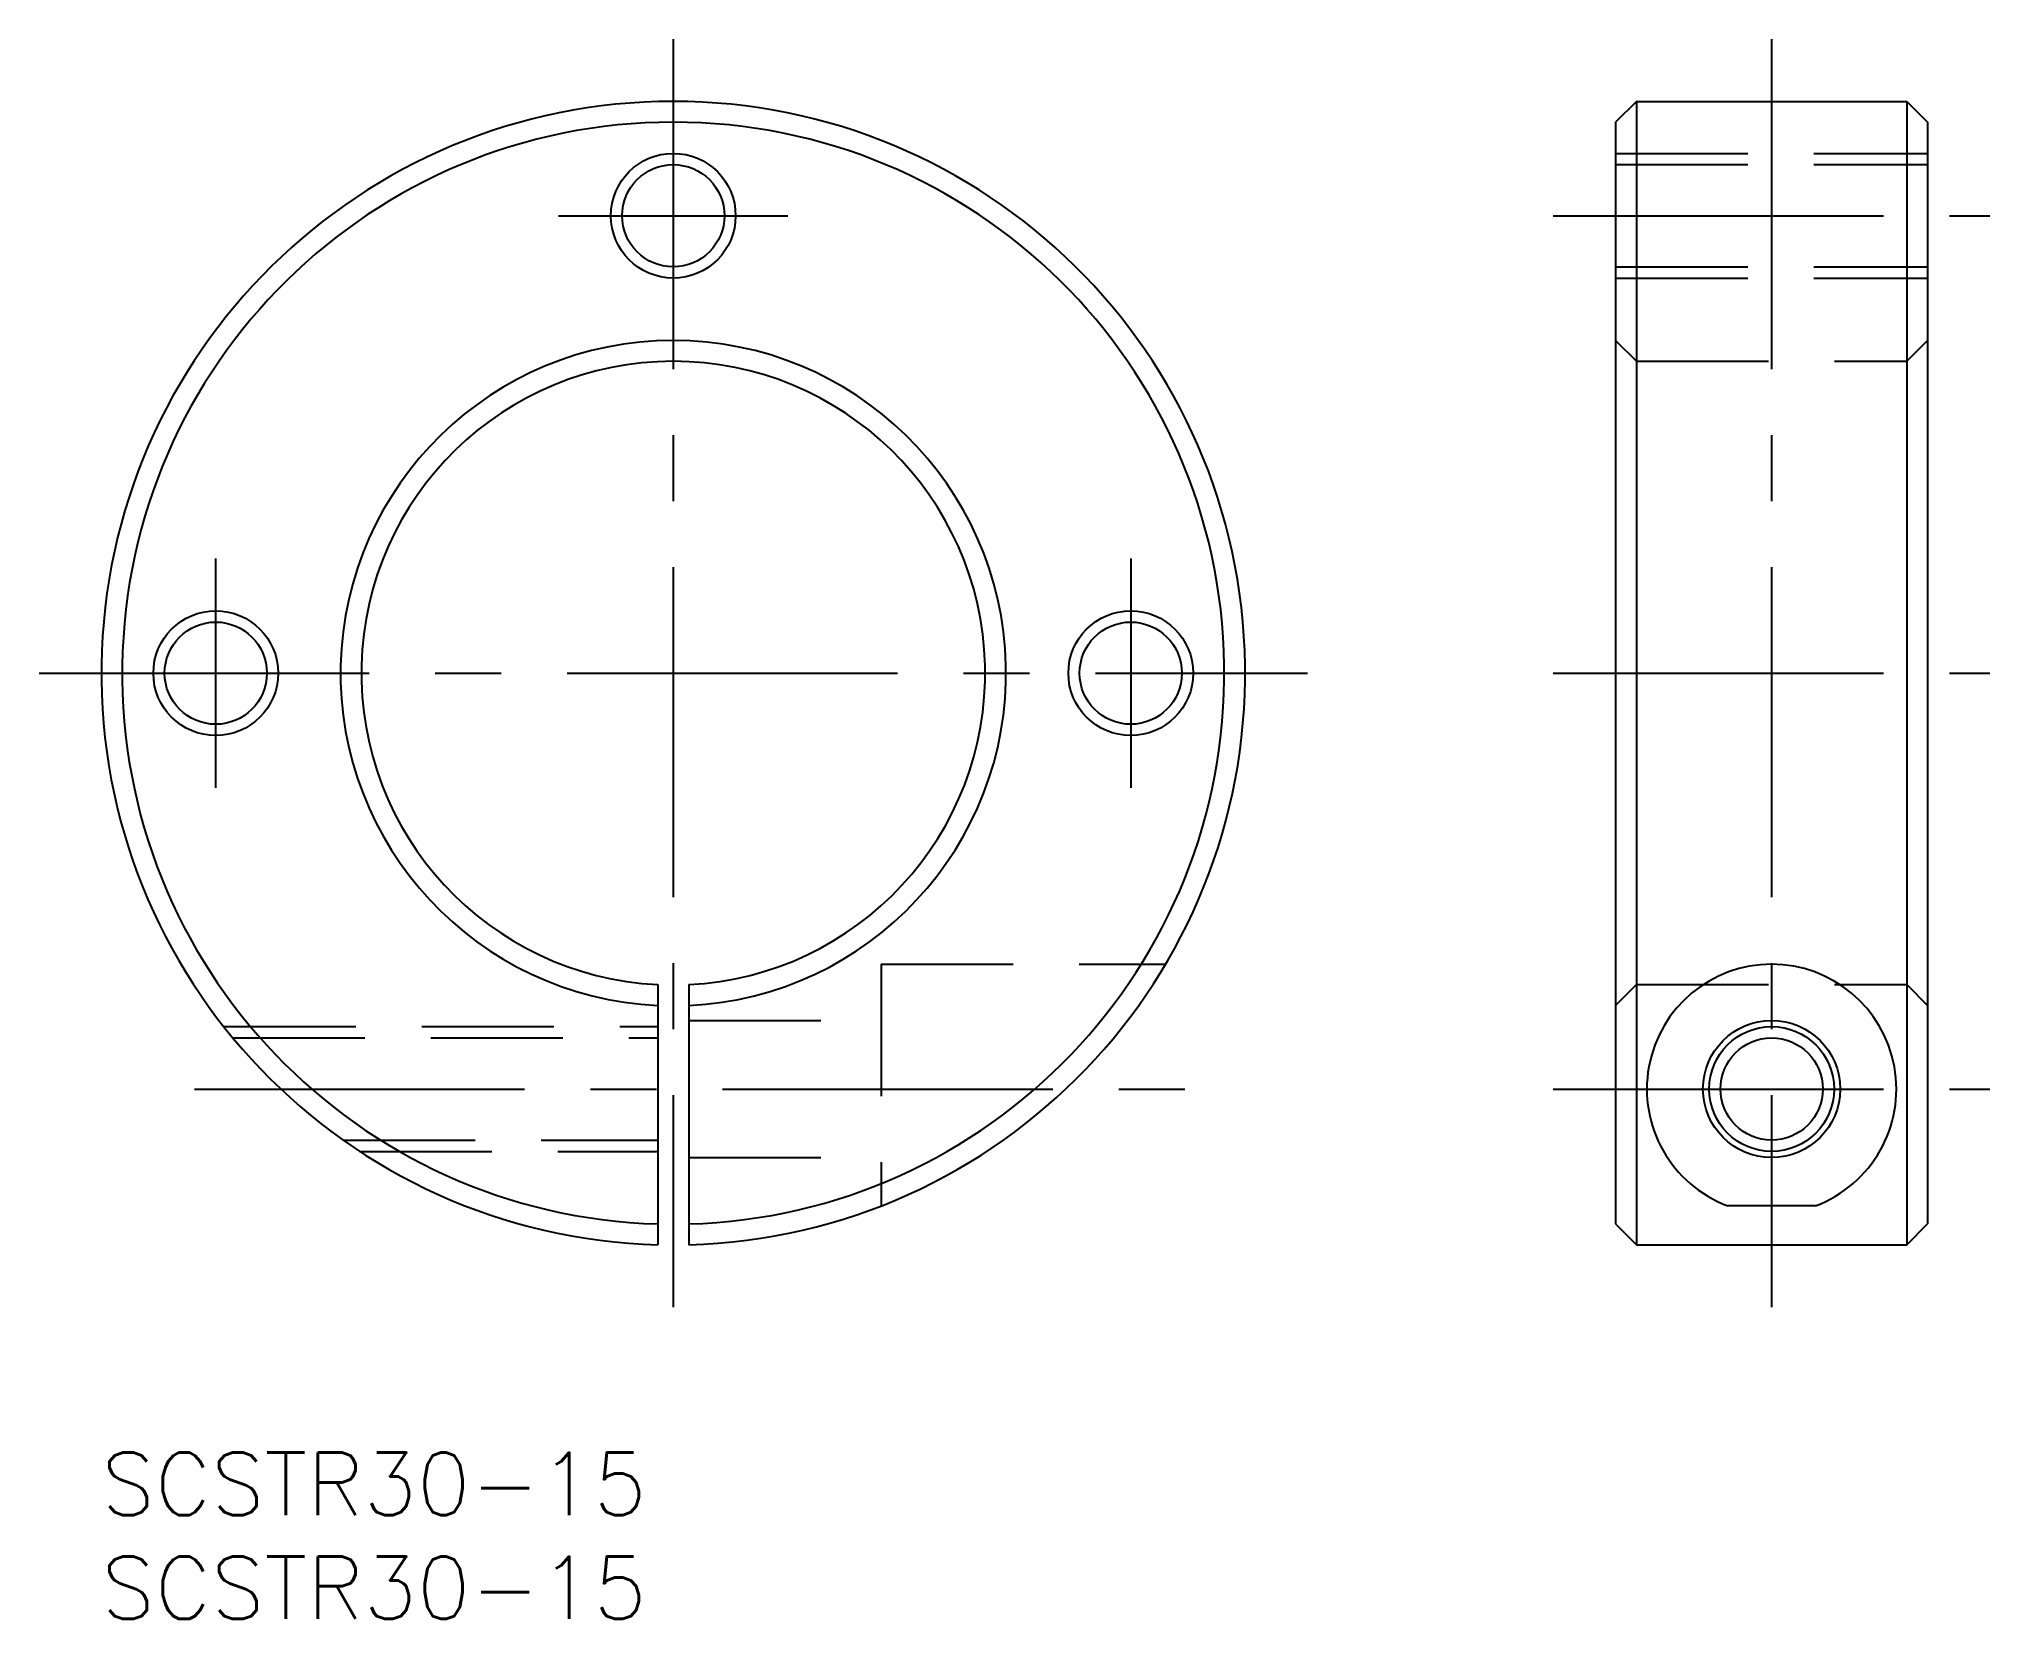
# Model space of a CAD drawing. Extents: x -3 to 90.8, y -8 to 68.
import ezdxf

# ---------------------------------------------------------------- set-up
doc = ezdxf.new("R2010")
doc.units = 0
doc.header["$LTSCALE"] = 0.5
doc.linetypes.add('CENTER', pattern=[50.8, 31.75, -6.35, 6.35, -6.35])
doc.linetypes.add('DASHED', pattern=[19.05, 12.7, -6.35])
for name, color, linetype in [('MSM_CENTER', 1, 'CENTER'), ('MSM_CONTINUOUS', 7, 'CONTINUOUS'), ('MSM_DASHED', 4, 'DASHED'), ('MSM_NARROW', 5, 'CONTINUOUS'), ('MSM_PART_NUMBER', 7, 'CONTINUOUS')]:
    doc.layers.add(name, color=color, linetype=linetype)
doc.styles.get("Standard").update_dxf_attribs({"font": 'txt.shx', "height": 3, "bigfont": 'bigfont.shx'})

# ---------------------------------------------------------------- blocks, each defined once
blk = doc.blocks.new('*U3')
at = {"layer": 'MSM_PART_NUMBER'}
blk.add_text('SCSTR30-15', height=3, dxfattribs=at).set_placement((0, -3))
blk = doc.blocks.new('*U4')
at = {"layer": 'MSM_PART_NUMBER'}
blk.add_text('SCSTR30-15', height=3, dxfattribs=at).set_placement((0, -8))

msp = doc.modelspace()

# ---------------------------------------------------------------- linework, layer by layer
at = {"layer": 'MSM_CENTER'}
for p, q in [((27.5, 67.99), (27.5, 6.99)), ((80.318, 67.99), (80.318, 6.99)), ((21.988, 59.49), (33.012, 59.49)), ((69.818, 59.49), (90.818, 59.49)), ((5.5, 31.977), (5.5, 43.002)), ((49.5, 43.002), (49.5, 31.977)), ((-3, 37.49), (58, 37.49)), ((69.818, 37.49), (90.818, 37.49)), ((4.473, 17.49), (52.907, 17.49)), ((69.818, 17.49), (90.818, 17.49))]:
    msp.add_line(p, q, dxfattribs=at)
at = {"layer": 'MSM_CONTINUOUS'}
for p, q in [((73.818, 64.99), (72.818, 63.99)), ((73.818, 64.99), (73.818, 10)), ((73.818, 64.99), (86.818, 64.99)), ((86.818, 64.99), (86.818, 10)), ((86.818, 64.99), (87.818, 63.99)), ((72.818, 63.99), (72.818, 11)), ((87.818, 63.99), (87.818, 11)), ((26.75, 22.509), (26.75, 10)), ((28.25, 22.509), (28.25, 10)), ((82.427, 11.872), (78.21, 11.872)), ((72.818, 11), (73.818, 10)), ((86.818, 10), (87.818, 11)), ((73.818, 10), (86.818, 10))]:
    msp.add_line(p, q, dxfattribs=at)
for centre, radius in [((27.5, 59.49), 2.458), ((5.5, 37.49), 2.458), ((49.5, 37.49), 2.458), ((80.318, 17.49), 3.3), ((80.318, 17.49), 2.458)]:
    msp.add_circle(centre, radius, dxfattribs=at)
for centre, radius, start, end in [((27.5, 37.49), 27.5, 271.56281, 268.43719), ((27.5, 37.49), 26.5, 271.6218, 268.3782), ((27.5, 37.49), 16, 272.68672, 267.31328), ((27.5, 37.49), 15, 272.86598, 267.13402), ((80.318, 17.49), 6, 290.57231, 249.42769)]:
    msp.add_arc(centre, radius, start, end, dxfattribs=at)
at = {"layer": 'MSM_DASHED'}
for p, q in [((72.818, 62.49), (87.818, 62.49)), ((72.818, 61.948), (87.818, 61.948)), ((72.818, 57.031), (87.818, 57.031)), ((72.818, 56.49), (87.818, 56.49)), ((72.818, 53.49), (73.818, 52.49)), ((86.818, 52.49), (87.818, 53.49)), ((73.818, 52.49), (86.818, 52.49)), ((37.5, 23.49), (51.17, 23.49)), ((37.5, 23.49), (37.5, 11.872)), ((72.818, 21.507), (73.818, 22.509)), ((73.818, 22.509), (86.818, 22.509)), ((86.818, 22.509), (87.818, 21.507)), ((28.25, 20.79), (37.5, 20.79)), ((5.884, 20.49), (26.75, 20.49)), ((6.321, 19.948), (26.75, 19.948)), ((11.63, 15.031), (26.75, 15.031)), ((12.425, 14.49), (26.75, 14.49)), ((28.25, 14.19), (37.5, 14.19))]:
    msp.add_line(p, q, dxfattribs=at)
at = {"layer": 'MSM_NARROW'}
for centre in [(27.5, 59.49), (5.5, 37.49), (49.5, 37.49), (80.318, 17.49)]:
    msp.add_circle(centre, 3, dxfattribs=at)

# ---------------------------------------------------------------- block references
at = {"layer": 'MSM_CONTINUOUS'}
for name in ['*U3', '*U4']:
    msp.add_blockref(name, (0, 0), dxfattribs=at)

doc.saveas('drawing.dxf')
